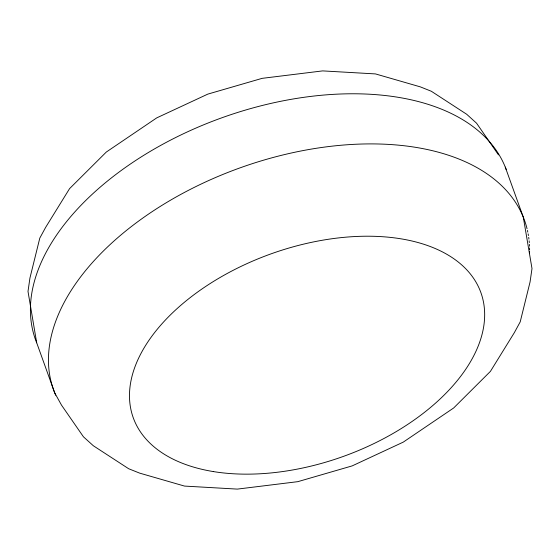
<?xml version="1.0" encoding="UTF-8"?>
<svg xmlns="http://www.w3.org/2000/svg" width="560" height="560" viewBox="0 0 560 560"><rect width="100%" height="100%" fill="white"/><g stroke="black" fill="none" stroke-linecap="round" stroke-linejoin="round"><path stroke-width="0.84" d="M498.498 154.889L476.56 123.2L466.662 114.247L431.354 91.273L420.315 86.863L375.48 73.92L322.658 70.896L262.15 78.344L207.83 94.108L156.751 117.873L106.337 152.019L69.559 188.65L45.64 227.374L39.795 238.112L29.939 278.026L28 291.417L36.694 342.797L54.74 392.924L61.502 405.111L83.44 436.8L93.338 445.753L128.646 468.727L139.685 473.137L184.52 486.08L237.342 489.104L297.85 481.656L352.17 465.892L403.249 442.127L453.663 407.981L490.441 371.35L514.36 332.626L520.205 321.888L530.061 281.974L532 268.583L523.306 217.203L505.26 167.076M527.436 230.419A250.257 145.684 -19.8 0 1 527.807 232.127M528.136 233.856A250.257 145.684 -19.8 0 1 528.437 235.592M528.703 237.335A250.257 145.684 -19.8 0 1 528.934 239.092M529.13 240.849A250.257 145.684 -19.8 0 1 529.291 242.62M529.424 244.398A250.257 145.684 -19.8 0 1 529.515 246.183M529.578 247.975A250.257 145.684 -19.8 0 1 529.599 249.767M529.592 251.566A250.257 145.684 -19.8 0 1 529.55 253.365M55.72 395.248A250.257 145.684 -19.8 0 1 242.081 167.139A250.257 145.684 -19.8 0 1 527.037 228.711M36.694 342.797A250.257 145.684 -19.8 0 1 218.372 119.056A250.257 145.684 -19.8 0 1 506.191 169.484M213.318 471.569A184.737 107.541 -19.8 0 0 484.568 318.353A184.737 107.541 -19.8 0 0 223.321 275.632A184.737 107.541 -19.8 0 0 213.318 471.569"/></g></svg>
